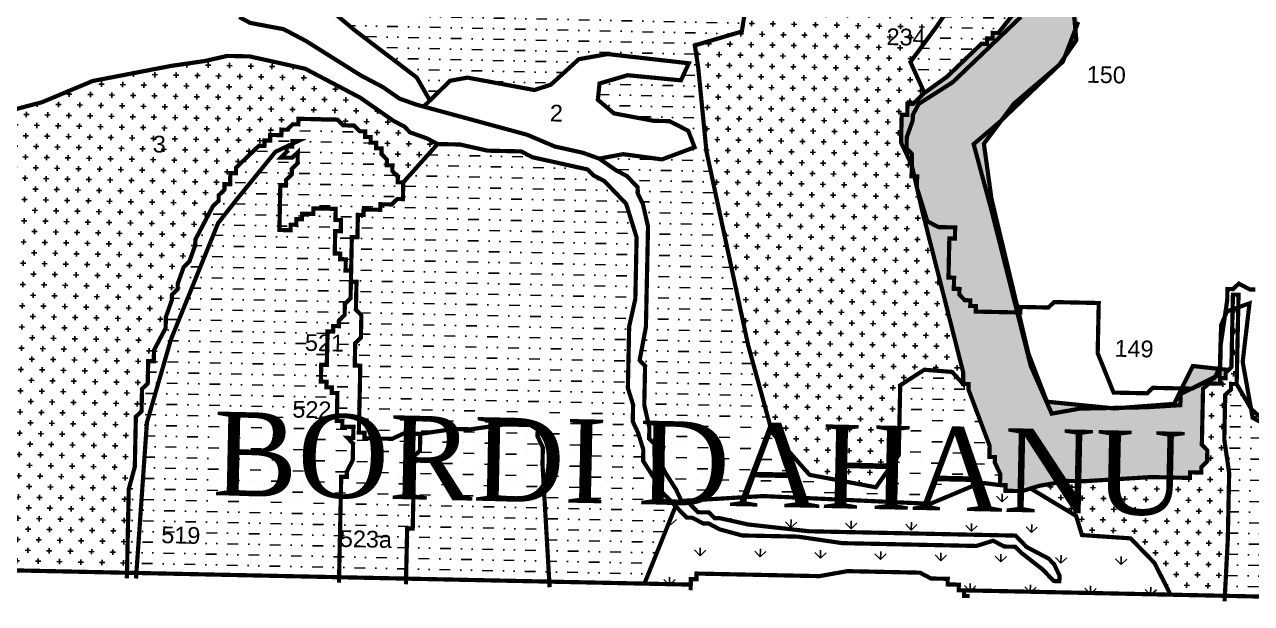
# Model space of a CAD drawing. Header units: metres. Extents: x 262573 to 264787, y 2226900 to 2228055.
# Drawn here: x 263435 to 264304, y 2226902 to 2227312 of the extents above; entities that cross this region are included whole.
import ezdxf

# ---------------------------------------------------------------- set-up
doc = ezdxf.new("R2010")
doc.units = ezdxf.units.M
doc.header["$MEASUREMENT"] = 0
doc.layers.add('200M CRZ LINE', color=7, linetype='Continuous', true_color=0x96003b)
for name, color, linetype in [('CRZ LINE FOR RIVER OR CREEK', 84, 'Continuous'), ('HAZARDS LINE', 1, 'Continuous'), ('HIGH TIDE LINE', 6, 'Continuous'), ('INTERTIDAL ZONE', 5, 'Continuous'), ('LOW TIDE LINE', 5, 'Continuous'), ('MANGROOVES', 112, 'Continuous'), ('MUDFLATS', 40, 'Continuous'), ('SURVEY NO.', 7, 'Continuous'), ('VILLAGE NAME', 3, 'Continuous')]:
    doc.layers.add(name, color=color, linetype=linetype)
doc.styles.add('PDF Arial', font='arial.ttf')
doc.styles.get("Standard").update_dxf_attribs({"font": 'times.ttf'})
pattern_1 = [(358.7957, (245568.003, 2226553.552), (15.22908, 7.2185182), [7.5370005, -7.5370005, 0, -7.5370005, 0, -7.5370005])]
pattern_2 = [(358.7957, (245568.003, 2226553.552), (7.6937444, 7.376927), [3.7685, -11.305501]), (88.7957, (245569.847, 2226551.629), (-7.376927, 7.6937444), [3.7685, -11.305501])]

msp = doc.modelspace()

# ---------------------------------------------------------------- hatches: boundary and pattern name
at = {"layer": 'INTERTIDAL ZONE'}
h = msp.add_hatch(dxfattribs=at)
h.set_pattern_fill('CROSS', color=256, scale=1.186929, angle=-1.2043)
h.set_pattern_definition(pattern_2)
h.paths.add_polyline_path([(264055.91, 2227228.49), (264056.32, 2227248.27), (264060.28, 2227248.18), (264060.45, 2227256.1), (264064.4, 2227256.01), (264072.48, 2227263.76), (264062.5, 2227285.68), (264080.93, 2227310.59), (264098.2, 2227335.9), (264078.68, 2227351.48), (264039.19, 2227380.71), (264006.6, 2227386.07), (263948.37, 2227375.62), (263936.85, 2227364.58), (263947.08, 2227332.46), (263943.04, 2227307.26), (263909.75, 2227297.46), (263912.14, 2227281.84), (263918.01, 2227222.21), (263947.55, 2227084.76), (263964.5, 2227022.91), (263991.01, 2226992.87), (264038.03, 2226984.02), (264054.25, 2227006.87), (264055.29, 2227056.38), (264072.43, 2227067.42), (264092.07, 2227065.83), (264099.8, 2227057.39), (264099.96, 2227065.3), (264070.73, 2227180.69), (264063.49, 2227212.5)])
h = msp.add_hatch(dxfattribs=at)
h.set_pattern_fill('CROSS', color=256, scale=1.186929, angle=-1.2043)
h.set_pattern_definition(pattern_2)
h.paths.add_polyline_path([(263534.94, 2227104.88), (263539.15, 2227116.67), (263539.23, 2227120.62), (263543.27, 2227124.49), (263543.35, 2227128.45), (263547.56, 2227140.23), (263551.59, 2227144.11), (263555.8, 2227155.89), (263555.88, 2227159.85), (263564.13, 2227175.5), (263568.25, 2227183.33), (263572.29, 2227187.21), (263572.37, 2227191.16), (263576.41, 2227195.03), (263576.49, 2227198.99), (263580.45, 2227198.91), (263580.61, 2227206.82), (263584.57, 2227206.74), (263584.65, 2227210.69), (263592.73, 2227218.44), (263596.77, 2227222.31), (263600.8, 2227226.18), (263604.76, 2227226.1), (263604.84, 2227230.06), (263608.8, 2227229.97), (263608.88, 2227233.93), (263616.79, 2227233.76), (263616.87, 2227237.72), (263620.83, 2227237.63), (263624.87, 2227241.51), (263628.82, 2227241.42), (263628.91, 2227245.38), (263656.59, 2227244.8), (263660.47, 2227240.76), (263668.38, 2227240.59), (263672.25, 2227236.55), (263676.2, 2227236.47), (263676.12, 2227232.51), (263680.08, 2227232.43), (263679.99, 2227228.48), (263683.95, 2227228.39), (263683.86, 2227224.44), (263687.82, 2227224.35), (263687.74, 2227220.4), (263691.61, 2227216.36), (263691.53, 2227212.4), (263695.48, 2227212.32), (263695.4, 2227208.36), (263699.27, 2227204.32), (263699.19, 2227200.37), (263703.14, 2227200.29), (263727.46, 2227227.48), (263719.63, 2227231.6), (263707.85, 2227235.81), (263703.97, 2227239.84), (263696.15, 2227243.97), (263672.75, 2227260.29), (263649.27, 2227272.66), (263633.61, 2227280.9), (263594.22, 2227289.64), (263578.4, 2227289.98), (263562.5, 2227286.35), (263538.68, 2227282.9), (263483.06, 2227272.19), (263447.13, 2227257.12), (263419.28, 2227249.79), (263395.3, 2227238.42), (263391.34, 2227238.5), (263375.35, 2227230.92), (263371.32, 2227227.05), (263355.33, 2227219.47), (263351.29, 2227215.6), (263339.34, 2227211.89), (263323.27, 2227200.36), (263315.19, 2227192.61), (263299.04, 2227177.12), (263282.8, 2227157.67), (263270.44, 2227134.19), (263257.99, 2227106.75), (263253.45, 2227079.14), (263243.46, 2226980.41), (263238.27, 2226929.07), (263507.39, 2226923.41), (263508.63, 2226982.75), (263512.92, 2226998.49), (263513.67, 2227034.09), (263517.71, 2227037.96), (263518.04, 2227053.79), (263522.08, 2227057.66), (263522.41, 2227073.48), (263526.37, 2227073.4), (263526.53, 2227081.31), (263534.78, 2227096.97)])
h = msp.add_hatch(dxfattribs=at)
h.set_pattern_fill('CROSS', color=256, scale=1.186929, angle=-1.2043)
h.set_pattern_definition(pattern_2)
h.paths.add_polyline_path([(264288.4, 2226994.06), (264284.94, 2227017.88), (264285.61, 2227049.52), (264289.65, 2227053.4), (264289.73, 2227057.35), (264293.69, 2227057.27), (264295.02, 2227120.56), (264291.06, 2227120.65), (264289.98, 2227069.22), (264285.94, 2227065.35), (264285.86, 2227061.39), (264281.9, 2227061.47), (264281.82, 2227057.52), (264273.91, 2227057.68), (264269.87, 2227053.81), (264269.04, 2227014.25), (264272.91, 2227010.21), (264272.75, 2227002.3), (264268.71, 2226998.43), (264268.62, 2226994.47), (264260.71, 2226994.64), (264260.63, 2226990.68), (264232.94, 2226991.27), (264185.4, 2226988.31), (264173.53, 2226988.56), (264153.67, 2226985.02), (264147.7, 2226983.16), (264179.93, 2226963.76), (264184.07, 2226950.15), (264218.54, 2226947.8), (264235.43, 2226930.43), (264246.85, 2226907.86), (264285.34, 2226907.05), (264287.4, 2226946.59)])
at = {"layer": 'MANGROOVES'}
h = msp.add_hatch(dxfattribs=at)
h.set_pattern_fill('GRASS', color=256, scale=1.186929, angle=-1.2043)
h.set_pattern_definition([(88.7957, (245568.003, 2226553.552), (-20.8651, 21.761195), [5.65275, -36.982963]), (43.7957, (245568.003, 2226553.552), (-20.8651, 21.761195), [5.65275, -24.49525]), (133.7957, (245568.003, 2226553.552), (-21.761195, -20.8651), [5.65275, -24.49525])])
h.paths.add_polyline_path([(264179.93, 2226963.76), (264147.7, 2226983.16), (264141.72, 2226981.31), (264129.86, 2226981.56), (264129.94, 2226985.52), (264125.99, 2226985.6), (264112.23, 2226987.31), (264076.65, 2226972.31), (263958.12, 2226977.8), (263904.01, 2226974.58), (263908.03, 2226970.39), (263911.9, 2226966.35), (263919.81, 2226966.19), (263923.69, 2226962.15), (263927.64, 2226962.07), (263947.33, 2226957.69), (263990.76, 2226952.82), (264137.1, 2226949.75), (264144.85, 2226941.67), (264160.5, 2226933.42), (264164.37, 2226929.39), (264168.16, 2226921.39), (264168.08, 2226917.43), (264164.12, 2226917.52), (264156.38, 2226925.6), (264140.81, 2226937.8), (264136.94, 2226941.84), (264129.03, 2226942), (264121.2, 2226946.12), (264109.25, 2226942.42), (264014.32, 2226944.41), (263982.76, 2226949.03), (263943.21, 2226949.87), (263927.47, 2226954.15), (263919.65, 2226958.28), (263915.69, 2226958.36), (263907.86, 2226962.48), (263903.91, 2226962.56), (263896.16, 2226970.64), (263874.04, 2226915.7), (263906.87, 2226915.01), (263906.95, 2226918.97), (263910.9, 2226918.88), (263910.99, 2226922.84), (263998, 2226921.01), (264017.86, 2226924.55), (264069.28, 2226923.47), (264077.11, 2226919.35), (264088.97, 2226919.1), (264088.89, 2226915.14), (264096.8, 2226914.98), (264096.72, 2226911.02), (264246.85, 2226907.86), (264235.43, 2226930.43), (264218.54, 2226947.8), (264184.07, 2226950.15)])
at = {"layer": 'MUDFLATS'}
h = msp.add_hatch(dxfattribs=at)
h.set_pattern_fill('MUDST', color=256, scale=1.186929, angle=-1.2043)
h.set_pattern_definition(pattern_1)
h.paths.add_polyline_path([(264052.02, 2227984.48), (264052.18, 2227992.39), (264044.52, 2228004.42), (264040.57, 2228004.51), (264036.61, 2228004.59), (264032.66, 2228004.67), (264032.74, 2228008.63), (264028.78, 2228008.71), (264028.87, 2228012.67), (264024.91, 2228012.75), (264024.99, 2228016.71), (264021.04, 2228016.79), (264021.12, 2228020.75), (264017.25, 2228024.79), (264017.33, 2228028.74), (264017.42, 2228032.7), (264017.5, 2228036.65), (264017.58, 2228040.61), (263994.1, 2228052.98), (263990.15, 2228053.06), (263982.24, 2228053.23), (263978.28, 2228053.31), (263974.32, 2228053.39), (263974.24, 2228049.44), (263970.29, 2228049.52), (263970.2, 2228045.56), (263966.25, 2228045.65), (263966.16, 2228041.69), (263962.21, 2228041.77), (263962.13, 2228037.82), (263962.04, 2228033.86), (263958, 2228029.99), (263957.92, 2228026.03), (263957.84, 2228022.08), (263957.76, 2228018.12), (263957.67, 2228014.17), (263957.59, 2228010.21), (263957.51, 2228006.25), (263957.34, 2227998.34), (263961.21, 2227994.3), (263961.13, 2227990.35), (263961.05, 2227986.39), (263960.96, 2227982.44), (263960.88, 2227978.48), (263960.8, 2227974.52), (263960.71, 2227970.57), (263956.76, 2227970.65), (263956.67, 2227966.69), (263956.59, 2227962.74), (263956.51, 2227958.78), (263956.42, 2227954.83), (263952.47, 2227954.91), (263952.39, 2227950.95), (263952.3, 2227947), (263952.22, 2227943.04), (263956.09, 2227939), (263956.01, 2227935.05), (263959.96, 2227934.96), (263967.87, 2227934.8), (263971.91, 2227938.67), (263987.73, 2227938.34), (263987.57, 2227930.43), (263991.52, 2227930.34), (263991.19, 2227914.52), (263987.23, 2227914.6), (263987.15, 2227910.65), (263983.11, 2227906.77), (263982.95, 2227898.86), (263978.91, 2227894.99), (263978.08, 2227855.43), (263974.04, 2227851.56), (263973.54, 2227827.82), (263969.58, 2227827.91), (263969.42, 2227819.99), (263965.38, 2227816.12), (263965.3, 2227812.17), (263957.22, 2227804.42), (263953.1, 2227796.59), (263949.06, 2227792.72), (263944.94, 2227784.89), (263940.98, 2227784.97), (263940.9, 2227781.02), (263936.86, 2227777.14), (263936.78, 2227773.19), (263932.82, 2227773.27), (263932.74, 2227769.32), (263928.7, 2227765.44), (263924.75, 2227765.53), (263924.66, 2227761.57), (263920.62, 2227757.7), (263916.67, 2227757.78), (263916.59, 2227753.83), (263912.63, 2227753.91), (263908.59, 2227750.04), (263904.64, 2227750.12), (263904.55, 2227746.16), (263900.52, 2227742.29), (263896.48, 2227738.42), (263892.52, 2227738.5), (263888.65, 2227742.54), (263880.74, 2227742.71), (263880.82, 2227746.66), (263872.91, 2227746.83), (263872.83, 2227742.87), (263876.7, 2227738.83), (263884.61, 2227738.67), (263884.53, 2227734.88), (263885.02, 2227734.7), (263892.44, 2227734.54), (263892.27, 2227726.63), (263888.32, 2227726.72), (263888.23, 2227722.76), (263884.2, 2227718.89), (263883.78, 2227699.11), (263879.82, 2227699.19), (263879.08, 2227663.59), (263875.12, 2227663.67), (263874.95, 2227655.76), (263870.92, 2227651.89), (263870.75, 2227643.98), (263866.71, 2227640.1), (263866.63, 2227636.15), (263862.42, 2227624.36), (263862.34, 2227620.41), (263858.38, 2227620.49), (263858.05, 2227604.67), (263854.1, 2227604.75), (263853.51, 2227577.06), (263857.39, 2227573.02), (263857.05, 2227557.2), (263861.01, 2227557.11), (263860.93, 2227553.16), (263868.67, 2227545.08), (263872.54, 2227541.04), (263876.41, 2227537), (263880.37, 2227536.92), (263880.29, 2227532.96), (263884.24, 2227532.88), (263888.11, 2227528.84), (263888.03, 2227524.88), (263891.99, 2227524.8), (263891.9, 2227520.84), (263895.86, 2227520.76), (263895.61, 2227508.89), (263899.48, 2227504.85), (263899.31, 2227496.94), (263903.27, 2227496.86), (263903.19, 2227492.9), (263907.14, 2227492.82), (263907.06, 2227488.86), (263910.93, 2227484.82), (263914.8, 2227480.79), (263918.68, 2227476.75), (263926.42, 2227468.67), (263930.29, 2227464.63), (263941.99, 2227456.47), (263941.91, 2227452.51), (263945.86, 2227452.43), (263945.78, 2227448.47), (263949.74, 2227448.39), (263953.52, 2227440.4), (263957.48, 2227440.31), (263957.4, 2227436.36), (263961.35, 2227436.27), (263961.27, 2227432.32), (263965.22, 2227432.23), (263969.1, 2227428.2), (263976.92, 2227424.07), (263976.84, 2227420.12), (263996.62, 2227419.7), (264000.65, 2227423.57), (264004.61, 2227423.49), (264008.65, 2227427.36), (264012.69, 2227431.24), (264012.77, 2227435.19), (264016.73, 2227435.11), (264017.22, 2227458.84), (264021.18, 2227458.76), (264021.26, 2227462.72), (264025.22, 2227462.63), (264025.3, 2227466.59), (264045.08, 2227466.17), (264044.99, 2227462.22), (264048.95, 2227462.14), (264052.82, 2227458.1), (264056.78, 2227458.01), (264056.69, 2227454.06), (264060.65, 2227453.97), (264060.57, 2227450.02), (264064.44, 2227445.98), (264064.35, 2227442.02), (264068.31, 2227441.94), (264068.14, 2227434.03), (264072.02, 2227429.99), (264071.93, 2227426.03), (264075.89, 2227425.95), (264075.72, 2227418.04), (264079.68, 2227417.96), (264083.55, 2227413.92), (264087.42, 2227409.88), (264091.38, 2227409.79), (264091.29, 2227405.84), (264095.25, 2227405.76), (264095.08, 2227397.84), (264099.04, 2227397.76), (264098.7, 2227381.94), (264102.66, 2227381.85), (264102.49, 2227373.94), (264106.45, 2227373.86), (264106.37, 2227369.9), (264110.24, 2227365.86), (264114.19, 2227365.78), (264114.11, 2227361.82), (264125.98, 2227361.58), (264129.85, 2227357.54), (264149.62, 2227357.12), (264149.54, 2227353.16), (264161.41, 2227352.92), (264165.28, 2227348.88), (264169.15, 2227344.84), (264165.2, 2227344.92), (264161.16, 2227341.05), (264153.25, 2227341.21), (264153.16, 2227337.26), (264149.21, 2227337.34), (264145.17, 2227333.47), (264137.01, 2227321.77), (264124.81, 2227306.19), (264120.86, 2227306.28), (264120.77, 2227302.32), (264116.82, 2227302.4), (264116.73, 2227298.45), (264112.78, 2227298.53), (264088.55, 2227275.29), (264072.48, 2227263.76), (264064.4, 2227256.01), (264060.45, 2227256.1), (264060.28, 2227248.18), (264056.32, 2227248.27), (264055.91, 2227228.49), (264063.49, 2227212.5), (264070.73, 2227180.69), (264099.96, 2227065.3), (264099.8, 2227057.39), (264103.75, 2227057.3), (264103.67, 2227053.35), (264118.66, 2227013.46), (264118.49, 2227005.55), (264122.45, 2227005.46), (264122.36, 2227001.51), (264126.15, 2226993.51), (264125.99, 2226985.6), (264129.94, 2226985.52), (264129.86, 2226981.56), (264141.72, 2226981.31), (264153.67, 2226985.02), (264173.53, 2226988.56), (264185.4, 2226988.31), (264232.94, 2226991.27), (264260.63, 2226990.68), (264260.71, 2226994.64), (264268.62, 2226994.47), (264268.71, 2226998.43), (264272.75, 2227002.3), (264272.91, 2227010.21), (264269.04, 2227014.25), (264269.87, 2227053.81), (264273.91, 2227057.68), (264281.82, 2227057.52), (264281.9, 2227061.47), (264285.86, 2227061.39), (264285.94, 2227065.35), (264287.96, 2227067.28), (264262.63, 2227070.06), (264249.35, 2227043.19), (264206.98, 2227039.95), (264159.28, 2227044.74), (264146.23, 2227078.69), (264119.97, 2227188.71), (264114.6, 2227227.66), (264135.83, 2227256.08), (264170.52, 2227285.78), (264181.43, 2227314.07), (264175.86, 2227359.9), (264121.6, 2227445.58), (264096.92, 2227485.85), (264070.68, 2227497.4), (264019.77, 2227496.41), (263983.34, 2227481.37), (263935.48, 2227527.74), (263911.28, 2227570.86), (263902.77, 2227590.97), (263909.87, 2227618.31), (263922.88, 2227663.22), (263935.38, 2227701.79), (263942.91, 2227716.41), (263965.69, 2227736.55), (263979.63, 2227751.82), (263993.57, 2227767.08), (264016.42, 2227807.15), (264024.67, 2227839.62), (264022.91, 2227870.59), (264040.41, 2227852.35), (264080.15, 2227828.49), (264113.11, 2227826.08), (264117.91, 2227807.64), (264123.56, 2227765.94), (264142.01, 2227727.41), (264165.86, 2227716.94), (264182.99, 2227710.98), (264201.86, 2227708.87), (264213.88, 2227675.62), (264251.68, 2227641.49), (264296.1, 2227624.66), (264313.66, 2227625.66), (264320.42, 2227620.02), (264343.06, 2227584.49), (264359.18, 2227566.28), (264380.58, 2227569.96), (264418.04, 2227552.67), (264483.75, 2227531.67), (264512.92, 2227528.99), (264572, 2227541.84), (264617.41, 2227559.1), (264642.26, 2227579.54), (264664.65, 2227597.97), (264677.88, 2227605.6), (264706.89, 2227611.18), (264732.47, 2227617.51), (264745.19, 2227641.42), (264741.24, 2227641.51), (264737.2, 2227637.63), (264733.25, 2227637.72), (264729.29, 2227637.8), (264725.25, 2227633.93), (264721.3, 2227634.01), (264717.34, 2227634.09), (264709.43, 2227634.26), (264705.48, 2227634.34), (264701.52, 2227634.43), (264697.57, 2227634.51), (264685.7, 2227634.76), (264681.74, 2227634.84), (264677.79, 2227634.92), (264673.83, 2227635.01), (264658.1, 2227639.3), (264654.14, 2227639.38), (264653.56, 2227611.69), (264649.35, 2227599.9), (264625.21, 2227580.62), (264589.36, 2227569.5), (264549.72, 2227566.38), (264537.77, 2227562.67), (264525.83, 2227558.97), (264498.22, 2227563.5), (264454.88, 2227572.33), (264419.62, 2227588.9), (264392.1, 2227597.4), (264372.4, 2227601.77), (264364.66, 2227609.85), (264361.04, 2227625.75), (264353.71, 2227653.61), (264342.09, 2227665.73), (264330.47, 2227677.84), (264322.56, 2227678.01), (264310.62, 2227674.3), (264294.79, 2227674.64), (264255.82, 2227703.16), (264244.46, 2227727.14), (264244.71, 2227739.01), (264248.99, 2227754.75), (264201.53, 2227755.75), (264181.84, 2227760.12), (264174.26, 2227776.11), (264147.49, 2227820.21), (264139.49, 2227816.42), (264135.71, 2227824.41), (264132, 2227836.36), (264128.29, 2227848.32), (264124.59, 2227860.27), (264108.93, 2227868.51), (264097.23, 2227876.67), (264081.5, 2227880.96), (264077.71, 2227888.96), (264073.92, 2227896.95), (264070.13, 2227904.95), (264066.26, 2227908.98), (264054.47, 2227913.19), (264046.65, 2227917.31), (264042.94, 2227929.26), (264047.15, 2227941.05)])
h = msp.add_hatch(dxfattribs=at)
h.set_pattern_fill('MUDST', color=256, scale=1.186929, angle=-1.2043)
h.set_pattern_definition(pattern_1)
h.paths.add_polyline_path([(264006.6, 2227386.07), (264039.19, 2227380.71), (264078.68, 2227351.48), (264098.2, 2227335.9), (264080.93, 2227310.59), (264062.5, 2227285.68), (264072.48, 2227263.76), (264088.55, 2227275.29), (264112.78, 2227298.53), (264116.73, 2227298.45), (264116.82, 2227302.4), (264120.77, 2227302.32), (264120.86, 2227306.28), (264124.81, 2227306.19), (264137.01, 2227321.77), (264145.17, 2227333.47), (264149.21, 2227337.34), (264153.16, 2227337.26), (264153.25, 2227341.21), (264161.16, 2227341.05), (264165.2, 2227344.92), (264169.15, 2227344.84), (264165.28, 2227348.88), (264161.41, 2227352.92), (264149.54, 2227353.16), (264149.62, 2227357.12), (264129.85, 2227357.54), (264125.98, 2227361.58), (264114.11, 2227361.82), (264114.19, 2227365.78), (264110.24, 2227365.86), (264106.37, 2227369.9), (264106.45, 2227373.86), (264102.49, 2227373.94), (264102.66, 2227381.85), (264098.7, 2227381.94), (264099.04, 2227397.76), (264095.08, 2227397.84), (264095.25, 2227405.76), (264091.29, 2227405.84), (264091.38, 2227409.79), (264087.42, 2227409.88), (264083.55, 2227413.92), (264079.68, 2227417.96), (264075.72, 2227418.04), (264075.89, 2227425.95), (264071.93, 2227426.03), (264072.02, 2227429.99), (264068.14, 2227434.03), (264068.31, 2227441.94), (264064.35, 2227442.02), (264064.44, 2227445.98), (264060.57, 2227450.02), (264060.65, 2227453.97), (264056.69, 2227454.06), (264056.78, 2227458.01), (264052.82, 2227458.1), (264048.95, 2227462.14), (264044.99, 2227462.22), (264045.08, 2227466.17), (264025.3, 2227466.59), (264025.22, 2227462.63), (264021.26, 2227462.72), (264021.18, 2227458.76), (264017.22, 2227458.84), (264016.73, 2227435.11), (264012.77, 2227435.19), (264012.69, 2227431.24), (264008.65, 2227427.36), (264004.61, 2227423.49), (264000.65, 2227423.57), (263996.62, 2227419.7), (263976.84, 2227420.12), (263976.92, 2227424.07), (263969.1, 2227428.2), (263965.22, 2227432.23), (263961.27, 2227432.32), (263961.35, 2227436.27), (263957.4, 2227436.36), (263957.48, 2227440.31), (263953.52, 2227440.4), (263949.74, 2227448.39), (263945.78, 2227448.47), (263945.86, 2227452.43), (263941.91, 2227452.51), (263941.99, 2227456.47), (263930.29, 2227464.63), (263926.42, 2227468.67), (263918.68, 2227476.75), (263914.8, 2227480.79), (263910.93, 2227484.82), (263907.06, 2227488.86), (263907.14, 2227492.82), (263903.19, 2227492.9), (263903.27, 2227496.86), (263899.31, 2227496.94), (263899.48, 2227504.85), (263895.61, 2227508.89), (263895.86, 2227520.76), (263891.9, 2227520.84), (263891.99, 2227524.8), (263888.03, 2227524.88), (263888.11, 2227528.84), (263884.24, 2227532.88), (263880.29, 2227532.96), (263880.37, 2227536.92), (263876.41, 2227537), (263872.54, 2227541.04), (263868.67, 2227545.08), (263867.56, 2227546.24), (263863.65, 2227539.79), (263875.65, 2227526.78), (263882.02, 2227503.09), (263862.59, 2227444.29), (263816.49, 2227415.57), (263751.14, 2227412.99), (263713.02, 2227406.4), (263692.98, 2227387.2), (263662.34, 2227378.03), (263643.59, 2227373.52), (263611.24, 2227377.79), (263623.89, 2227345.84), (263668.63, 2227308.25), (263712.66, 2227274.71), (263722.03, 2227258.38), (263736.35, 2227272.35), (263748.62, 2227274.59), (263796.06, 2227265.77), (263807.73, 2227269.59), (263827.54, 2227287.65), (263847.99, 2227291.29), (263905.5, 2227284.76), (263899.92, 2227272.66), (263862.08, 2227276.28), (263842.22, 2227270.43), (263841.04, 2227258.87), (263852.43, 2227249.24), (263880.52, 2227243.95), (263891.79, 2227243.71), (263905.12, 2227236.86), (263909.58, 2227225.18), (263886.52, 2227216.58), (263859.03, 2227220.29), (263841.99, 2227217.15), (263853.69, 2227208.99), (263861.52, 2227204.87), (263865.39, 2227200.83), (263869.26, 2227196.79), (263869.18, 2227192.84), (263872.97, 2227184.84), (263876.59, 2227168.94), (263875.09, 2227097.73), (263870.64, 2227074.08), (263874.51, 2227070.04), (263873.93, 2227042.35), (263877.55, 2227026.44), (263877.39, 2227018.53), (263881.26, 2227014.49), (263881.09, 2227006.58), (263884.96, 2227002.54), (263888.75, 2226994.54), (263896.41, 2226982.51), (263900.2, 2226974.52), (263902.18, 2226974.47), (263958.12, 2226977.8), (264076.65, 2226972.31), (264112.23, 2226987.31), (264125.99, 2226985.6), (264126.15, 2226993.51), (264122.36, 2227001.51), (264122.45, 2227005.46), (264118.49, 2227005.55), (264118.66, 2227013.46), (264103.67, 2227053.35), (264103.75, 2227057.3), (264099.8, 2227057.39), (264092.07, 2227065.83), (264072.43, 2227067.42), (264055.29, 2227056.38), (264054.25, 2227006.87), (264038.03, 2226984.02), (263991.01, 2226992.87), (263964.5, 2227022.91), (263947.55, 2227084.76), (263918.01, 2227222.21), (263912.14, 2227281.84), (263909.75, 2227297.46), (263943.04, 2227307.26), (263947.08, 2227332.46), (263936.85, 2227364.58), (263948.37, 2227375.62)])
h = msp.add_hatch(dxfattribs=at)
h.set_pattern_fill('MUDST', color=256, scale=1.186929, angle=-1.2043)
h.set_pattern_definition(pattern_1)
h.paths.add_polyline_path([(263673.46, 2227105.93), (263669.59, 2227109.97), (263670, 2227129.74), (263666.05, 2227129.83), (263666.71, 2227161.48), (263670.67, 2227161.39), (263671, 2227177.22), (263674.96, 2227177.13), (263675.04, 2227181.09), (263686.91, 2227180.84), (263686.99, 2227184.79), (263694.9, 2227184.63), (263698.94, 2227188.5), (263702.89, 2227188.42), (263703.14, 2227200.29), (263699.19, 2227200.37), (263699.27, 2227204.32), (263695.4, 2227208.36), (263695.48, 2227212.32), (263691.53, 2227212.4), (263691.61, 2227216.36), (263687.74, 2227220.4), (263687.82, 2227224.35), (263683.86, 2227224.44), (263683.95, 2227228.39), (263679.99, 2227228.48), (263680.08, 2227232.43), (263676.12, 2227232.51), (263676.2, 2227236.47), (263672.25, 2227236.55), (263668.38, 2227240.59), (263660.47, 2227240.76), (263656.59, 2227244.8), (263628.91, 2227245.38), (263628.82, 2227241.42), (263624.87, 2227241.51), (263620.83, 2227237.63), (263616.87, 2227237.72), (263616.79, 2227233.76), (263608.88, 2227233.93), (263608.8, 2227229.97), (263604.84, 2227230.06), (263604.76, 2227226.1), (263600.8, 2227226.18), (263596.77, 2227222.31), (263592.73, 2227218.44), (263584.65, 2227210.69), (263584.57, 2227206.74), (263580.61, 2227206.82), (263580.45, 2227198.91), (263576.49, 2227198.99), (263576.41, 2227195.03), (263572.37, 2227191.16), (263572.29, 2227187.21), (263568.25, 2227183.33), (263564.13, 2227175.5), (263555.88, 2227159.85), (263555.8, 2227155.89), (263551.59, 2227144.11), (263547.56, 2227140.23), (263543.35, 2227128.45), (263543.27, 2227124.49), (263539.23, 2227120.62), (263539.15, 2227116.67), (263534.94, 2227104.88), (263534.78, 2227096.97), (263526.53, 2227081.31), (263526.37, 2227073.4), (263522.41, 2227073.48), (263522.08, 2227057.66), (263518.04, 2227053.79), (263517.71, 2227037.96), (263513.67, 2227034.09), (263512.92, 2226998.49), (263508.63, 2226982.75), (263507.39, 2226923.41), (263806.63, 2226917.12), (263801.82, 2227000.33), (263802.07, 2227012.2), (263798.28, 2227020.19), (263798.45, 2227028.1), (263774.72, 2227028.6), (263750.9, 2227025.15), (263739.04, 2227025.4), (263715.22, 2227021.94), (263703.36, 2227022.19), (263695.36, 2227018.4), (263675.59, 2227018.81), (263675.67, 2227022.77), (263671.71, 2227022.85), (263672.71, 2227070.32), (263668.76, 2227070.41), (263669.09, 2227086.23), (263673.13, 2227090.1)])
h = msp.add_hatch(dxfattribs=at)
h.set_pattern_fill('MUDST', color=256, scale=1.186929, angle=-1.2043)
h.set_pattern_definition(pattern_1)
h.paths.add_polyline_path([(263867.6, 2227117.68), (263868.51, 2227161.19), (263864.81, 2227173.14), (263861.1, 2227185.09), (263853.36, 2227193.17), (263845.61, 2227201.25), (263837.79, 2227205.37), (263833.92, 2227209.41), (263794.53, 2227218.15), (263786.7, 2227222.27), (263762.97, 2227222.77), (263743.28, 2227227.15), (263727.46, 2227227.48), (263703.14, 2227200.29), (263702.89, 2227188.42), (263698.94, 2227188.5), (263694.9, 2227184.63), (263686.99, 2227184.79), (263686.91, 2227180.84), (263675.04, 2227181.09), (263674.96, 2227177.13), (263671, 2227177.22), (263670.67, 2227161.39), (263666.71, 2227161.48), (263666.05, 2227129.83), (263670, 2227129.74), (263669.59, 2227109.97), (263673.46, 2227105.93), (263673.13, 2227090.1), (263669.09, 2227086.23), (263668.76, 2227070.41), (263672.71, 2227070.32), (263671.71, 2227022.85), (263675.67, 2227022.77), (263675.59, 2227018.81), (263695.36, 2227018.4), (263703.36, 2227022.19), (263715.22, 2227021.94), (263739.04, 2227025.4), (263750.9, 2227025.15), (263774.72, 2227028.6), (263798.45, 2227028.1), (263798.28, 2227020.19), (263802.07, 2227012.2), (263801.82, 2227000.33), (263806.63, 2226917.12), (263874.04, 2226915.7), (263896.16, 2226970.64), (263884.55, 2226982.76), (263880.76, 2226990.75), (263873.1, 2227002.79), (263873.26, 2227010.7), (263869.56, 2227022.65), (263865.77, 2227030.65), (263866.02, 2227042.51), (263862.31, 2227054.46), (263863.23, 2227097.98)])
h = msp.add_hatch(dxfattribs=at)
h.set_pattern_fill('MUDST', color=256, scale=1.186929, angle=-1.2043)
h.set_pattern_definition(pattern_1)
h.paths.add_polyline_path([(264338.15, 2226991.85), (264332.71, 2227014.32), (264304.03, 2227039.46), (264293.69, 2227057.27), (264289.73, 2227057.35), (264289.65, 2227053.4), (264285.61, 2227049.52), (264284.94, 2227017.88), (264288.4, 2226994.06), (264287.4, 2226946.59), (264285.34, 2226907.05), (264335.2, 2226906.01), (264333.85, 2226935.57)])

# ---------------------------------------------------------------- linework, layer by layer
at = {"layer": '200M CRZ LINE', "lineweight": 35, "const_width": 2.97}
msp.add_lwpolyline([(263715.22, 2227021.94), (263714.97, 2227010.07), (263710.93, 2227006.2), (263709.85, 2226954.77), (263705.9, 2226954.85), (263705.06, 2226915.3)], dxfattribs=at)
at = {"layer": 'CRZ LINE FOR RIVER OR CREEK', "ltscale": 0.01, "const_width": 2.97}
msp.add_lwpolyline([(264176.89, 2227336.76), (264180.1, 2227301.07), (264167.86, 2227283.52), (264125.46, 2227242.86), (264107.33, 2227227.41), (264120.17, 2227179.65), (264147.82, 2227069.98), (264162.66, 2227036.28), (264182.52, 2227039.82), (264230.03, 2227040.8), (264253.8, 2227042.28), (264253.97, 2227050.19), (264281.65, 2227063.95), (264282.69, 2227099.06), (264286.86, 2227108.86), (264302.8, 2227114.46), (264297.97, 2227073.01), (264305.05, 2227033.28), (264320.71, 2227025.04)], dxfattribs=at)
at = {"layer": 'HAZARDS LINE', "lineweight": 18, "const_width": 2.97}
for points in [[(264306.97, 2227124.27), (264303.01, 2227124.35), (264295.18, 2227128.48), (264291.15, 2227124.6), (264287.19, 2227124.69), (264287.02, 2227116.77), (264282.4, 2227085.21), (264282.07, 2227069.39), (264277.95, 2227061.56), (264269.96, 2227057.77), (264261.96, 2227053.98), (264234.27, 2227054.56), (264230.24, 2227050.69), (264206.5, 2227051.19), (264195.22, 2227079.13), (264195.97, 2227114.73), (264164.33, 2227115.4), (264160.29, 2227111.52), (264140.51, 2227111.94), (264140.43, 2227107.98), (264108.79, 2227108.65), (264108.87, 2227112.6), (264104.92, 2227112.69), (264105, 2227116.64), (264101.04, 2227116.73), (264097.17, 2227120.76), (264097.25, 2227124.72), (264093.3, 2227124.8), (264093.47, 2227132.72), (264089.51, 2227132.8), (264090.09, 2227160.49), (264094.05, 2227160.41), (264094.21, 2227168.32), (264082.35, 2227168.57), (264074.52, 2227172.69), (264067.11, 2227196.59), (264067.28, 2227204.5), (264063.32, 2227204.59), (264063.65, 2227220.41), (264059.78, 2227224.45), (264059.95, 2227232.36), (264064.15, 2227244.15), (264064.23, 2227248.1), (264068.36, 2227255.93), (264092.42, 2227271.25), (264104.54, 2227282.87), (264124.73, 2227302.24), (264140.88, 2227317.73)], [(263513.77, 2226919.32), (263521.5, 2227029.97), (263538.56, 2227088.97), (263571.95, 2227171.38), (263584.15, 2227186.96), (263612.59, 2227221.98), (263620.58, 2227225.77), (263624.54, 2227225.68), (263624.62, 2227229.64), (263628.57, 2227229.56), (263620.58, 2227225.77), (263620.5, 2227221.81), (263616.46, 2227217.94), (263624.37, 2227217.77), (263628.41, 2227221.64), (263628.24, 2227213.73), (263624.2, 2227209.86), (263624.12, 2227205.9), (263620.08, 2227202.03), (263620, 2227198.08), (263616.04, 2227198.16), (263615.38, 2227166.51), (263623.29, 2227166.35), (263623.37, 2227170.3), (263627.33, 2227170.22), (263627.41, 2227174.17), (263631.37, 2227174.09), (263631.45, 2227178.05), (263639.36, 2227177.88), (263639.44, 2227181.84), (263655.26, 2227181.5), (263655.1, 2227173.59), (263659.05, 2227173.51), (263658.89, 2227165.6), (263654.93, 2227165.68), (263654.6, 2227149.86), (263658.55, 2227149.77), (263658.47, 2227145.82), (263662.43, 2227145.73), (263662.26, 2227137.82), (263666.21, 2227137.74), (263665.8, 2227117.96), (263661.76, 2227114.09), (263661.59, 2227106.18), (263657.56, 2227102.3), (263657.47, 2227098.35), (263653.52, 2227098.43), (263653.43, 2227094.47), (263649.48, 2227094.56), (263648.98, 2227070.82), (263645.02, 2227070.91), (263644.77, 2227059.04), (263648.73, 2227058.95), (263648.65, 2227055), (263652.6, 2227054.92), (263652.52, 2227050.96), (263656.47, 2227050.88), (263656.06, 2227031.1), (263660.01, 2227031.01), (263659.93, 2227027.06), (263667.84, 2227026.89), (263667.67, 2227018.98), (263663.72, 2227019.06), (263667.59, 2227015.02), (263667.34, 2227003.16), (263663.22, 2226995.33), (263663.14, 2226991.37), (263659.18, 2226991.46), (263657.6, 2226916.29)]]:
    msp.add_lwpolyline(points, dxfattribs=at)
at = {"layer": 'HIGH TIDE LINE', "lineweight": 35, "const_width": 2.97}
for points in [[(264137.01, 2227321.77), (264124.81, 2227306.19), (264120.86, 2227306.28), (264120.77, 2227302.32), (264116.82, 2227302.4), (264116.73, 2227298.45), (264112.78, 2227298.53), (264088.55, 2227275.29), (264072.48, 2227263.76), (264064.4, 2227256.01), (264060.45, 2227256.1), (264060.28, 2227248.18), (264056.32, 2227248.27), (264055.91, 2227228.49), (264063.49, 2227212.5), (264070.73, 2227180.69), (264099.96, 2227065.3), (264099.8, 2227057.39), (264103.75, 2227057.3), (264103.67, 2227053.35), (264118.66, 2227013.46), (264118.49, 2227005.55), (264122.45, 2227005.46), (264122.36, 2227001.51), (264126.15, 2226993.51), (264125.99, 2226985.6), (264129.94, 2226985.52), (264129.86, 2226981.56), (264141.72, 2226981.31), (264153.67, 2226985.02), (264173.53, 2226988.56), (264185.4, 2226988.31), (264232.94, 2226991.27), (264260.63, 2226990.68), (264260.71, 2226994.64), (264268.62, 2226994.47), (264268.71, 2226998.43), (264272.75, 2227002.3), (264272.91, 2227010.21), (264269.04, 2227014.25), (264269.87, 2227053.81), (264273.91, 2227057.68), (264281.82, 2227057.52), (264281.9, 2227061.47), (264285.86, 2227061.39), (264285.94, 2227065.35), (264289.98, 2227069.22), (264291.06, 2227120.65), (264295.02, 2227120.56), (264293.69, 2227057.27), (264289.73, 2227057.35), (264289.65, 2227053.4), (264285.61, 2227049.52), (264284.94, 2227017.88), (264288.4, 2226994.06), (264287.4, 2226946.59), (264285.13, 2226903.1)], [(263806.86, 2226913.16), (263801.82, 2227000.33), (263802.07, 2227012.2), (263798.28, 2227020.19), (263798.45, 2227028.1), (263774.72, 2227028.6), (263750.9, 2227025.15), (263739.04, 2227025.4), (263715.22, 2227021.94), (263703.36, 2227022.19), (263695.36, 2227018.4), (263675.59, 2227018.81), (263675.67, 2227022.77), (263671.71, 2227022.85), (263672.71, 2227070.32), (263668.76, 2227070.41), (263669.09, 2227086.23), (263673.13, 2227090.1), (263673.46, 2227105.93), (263669.59, 2227109.97), (263670, 2227129.74), (263666.05, 2227129.83), (263666.71, 2227161.48), (263670.67, 2227161.39), (263671, 2227177.22), (263674.96, 2227177.13), (263675.04, 2227181.09), (263686.91, 2227180.84), (263686.99, 2227184.79), (263694.9, 2227184.63), (263698.94, 2227188.5), (263702.89, 2227188.42), (263703.14, 2227200.29), (263699.19, 2227200.37), (263699.27, 2227204.32), (263695.4, 2227208.36), (263695.48, 2227212.32), (263691.53, 2227212.4), (263691.61, 2227216.36), (263687.74, 2227220.4), (263687.82, 2227224.35), (263683.86, 2227224.44), (263683.95, 2227228.39), (263679.99, 2227228.48), (263680.08, 2227232.43), (263676.12, 2227232.51), (263676.2, 2227236.47), (263672.25, 2227236.55), (263668.38, 2227240.59), (263660.47, 2227240.76), (263656.59, 2227244.8), (263628.91, 2227245.38), (263628.82, 2227241.42), (263624.87, 2227241.51), (263620.83, 2227237.63), (263616.87, 2227237.72), (263616.79, 2227233.76), (263608.88, 2227233.93), (263608.8, 2227229.97), (263604.84, 2227230.06), (263604.76, 2227226.1), (263600.8, 2227226.18), (263596.77, 2227222.31), (263592.73, 2227218.44), (263584.65, 2227210.69), (263584.57, 2227206.74), (263580.61, 2227206.82), (263580.45, 2227198.91), (263576.49, 2227198.99), (263576.41, 2227195.03), (263572.37, 2227191.16), (263572.29, 2227187.21), (263568.25, 2227183.33), (263564.13, 2227175.5), (263555.88, 2227159.85), (263555.8, 2227155.89), (263551.59, 2227144.11), (263547.56, 2227140.23), (263543.35, 2227128.45), (263543.27, 2227124.49), (263539.23, 2227120.62), (263539.15, 2227116.67), (263534.94, 2227104.88), (263534.78, 2227096.97), (263526.53, 2227081.31), (263526.37, 2227073.4), (263522.41, 2227073.48), (263522.08, 2227057.66), (263518.04, 2227053.79), (263517.71, 2227037.96), (263513.67, 2227034.09), (263512.92, 2226998.49), (263508.63, 2226982.75), (263507.3, 2226919.45)], [(264104.55, 2226906.9), (264100.59, 2226906.98), (264100.67, 2226910.94), (264096.72, 2226911.02), (264096.8, 2226914.98), (264088.89, 2226915.14), (264088.97, 2226919.1), (264077.11, 2226919.35), (264069.28, 2226923.47), (264017.86, 2226924.55), (263998, 2226921.01), (263910.99, 2226922.84), (263910.9, 2226918.88), (263906.95, 2226918.97), (263906.78, 2226911.05)]]:
    msp.add_lwpolyline(points, dxfattribs=at)
at = {"layer": 'INTERTIDAL ZONE', "const_width": 2.97}
for points in [[(263947.08, 2227332.46), (263943.04, 2227307.26), (263909.75, 2227297.46), (263912.14, 2227281.84), (263918.01, 2227222.21), (263947.55, 2227084.76), (263964.5, 2227022.91), (263991.01, 2226992.87), (264038.03, 2226984.02), (264054.25, 2227006.87), (264055.29, 2227056.38), (264072.43, 2227067.42), (264092.07, 2227065.83), (264099.8, 2227057.39), (264099.96, 2227065.3), (264070.73, 2227180.69), (264063.49, 2227212.5), (264055.91, 2227228.49), (264056.32, 2227248.27), (264060.28, 2227248.18), (264060.45, 2227256.1), (264064.4, 2227256.01), (264072.48, 2227263.76), (264062.5, 2227285.68), (264080.93, 2227310.59), (264098.2, 2227335.9)], [(263238.27, 2226929.07), (263507.39, 2226923.41), (263508.63, 2226982.75), (263512.92, 2226998.49), (263513.67, 2227034.09), (263517.71, 2227037.96), (263518.04, 2227053.79), (263522.08, 2227057.66), (263522.41, 2227073.48), (263526.37, 2227073.4), (263526.53, 2227081.31), (263534.78, 2227096.97), (263534.94, 2227104.88), (263539.15, 2227116.67), (263539.23, 2227120.62), (263543.27, 2227124.49), (263543.35, 2227128.45), (263547.56, 2227140.23), (263551.59, 2227144.11), (263555.8, 2227155.89), (263555.88, 2227159.85), (263564.13, 2227175.5), (263568.25, 2227183.33), (263572.29, 2227187.21), (263572.37, 2227191.16), (263576.41, 2227195.03), (263576.49, 2227198.99), (263580.45, 2227198.91), (263580.61, 2227206.82), (263584.57, 2227206.74), (263584.65, 2227210.69), (263592.73, 2227218.44), (263596.77, 2227222.31), (263600.8, 2227226.18), (263604.76, 2227226.1), (263604.84, 2227230.06), (263608.8, 2227229.97), (263608.88, 2227233.93), (263616.79, 2227233.76), (263616.87, 2227237.72), (263620.83, 2227237.63), (263624.87, 2227241.51), (263628.82, 2227241.42), (263628.91, 2227245.38), (263656.59, 2227244.8), (263660.47, 2227240.76), (263668.38, 2227240.59), (263672.25, 2227236.55), (263676.2, 2227236.47), (263676.12, 2227232.51), (263680.08, 2227232.43), (263679.99, 2227228.48), (263683.95, 2227228.39), (263683.86, 2227224.44), (263687.82, 2227224.35), (263687.74, 2227220.4), (263691.61, 2227216.36), (263691.53, 2227212.4), (263695.48, 2227212.32), (263695.4, 2227208.36), (263699.27, 2227204.32), (263699.19, 2227200.37), (263703.14, 2227200.29), (263727.46, 2227227.48), (263719.63, 2227231.6), (263707.85, 2227235.81), (263703.97, 2227239.84), (263696.15, 2227243.97), (263672.75, 2227260.29), (263649.27, 2227272.66), (263633.61, 2227280.9), (263594.22, 2227289.64), (263578.4, 2227289.98), (263562.5, 2227286.35), (263538.68, 2227282.9), (263483.06, 2227272.19), (263447.13, 2227257.12), (263419.28, 2227249.79)]]:
    msp.add_lwpolyline(points, dxfattribs=at)
msp.add_lwpolyline([(264288.4, 2226994.06), (264284.94, 2227017.88), (264285.61, 2227049.52), (264289.65, 2227053.4), (264289.73, 2227057.35), (264293.69, 2227057.27), (264295.02, 2227120.56), (264291.06, 2227120.65), (264289.98, 2227069.22), (264285.94, 2227065.35), (264285.86, 2227061.39), (264281.9, 2227061.47), (264281.82, 2227057.52), (264273.91, 2227057.68), (264269.87, 2227053.81), (264269.04, 2227014.25), (264272.91, 2227010.21), (264272.75, 2227002.3), (264268.71, 2226998.43), (264268.62, 2226994.47), (264260.71, 2226994.64), (264260.63, 2226990.68), (264232.94, 2226991.27), (264185.4, 2226988.31), (264173.53, 2226988.56), (264153.67, 2226985.02), (264147.7, 2226983.16), (264179.93, 2226963.76), (264184.07, 2226950.15), (264218.54, 2226947.8), (264235.43, 2226930.43), (264246.85, 2226907.86), (264285.34, 2226907.05), (264287.4, 2226946.59)], close=True, dxfattribs=at)
at = {"layer": 'LOW TIDE LINE', "lineweight": 18, "const_width": 2.97}
msp.add_lwpolyline([(263419.28, 2227249.79), (263447.13, 2227257.12), (263483.06, 2227272.19), (263538.68, 2227282.9), (263562.5, 2227286.35), (263578.4, 2227289.98), (263594.22, 2227289.64), (263633.61, 2227280.9), (263649.27, 2227272.66), (263672.75, 2227260.29), (263696.15, 2227243.97), (263703.97, 2227239.84), (263707.85, 2227235.81), (263719.63, 2227231.6), (263727.46, 2227227.48), (263743.28, 2227227.15), (263762.97, 2227222.77), (263786.7, 2227222.27), (263794.53, 2227218.15), (263833.92, 2227209.41), (263837.79, 2227205.37), (263845.61, 2227201.25), (263853.36, 2227193.17), (263861.1, 2227185.09), (263864.81, 2227173.14), (263868.51, 2227161.19), (263867.6, 2227117.68), (263863.23, 2227097.98), (263862.31, 2227054.46), (263866.02, 2227042.51), (263865.77, 2227030.65), (263869.56, 2227022.65), (263873.26, 2227010.7), (263873.1, 2227002.79), (263880.76, 2226990.75), (263884.55, 2226982.76), (263896.16, 2226970.64), (263903.91, 2226962.56), (263907.86, 2226962.48), (263915.69, 2226958.36), (263919.65, 2226958.28), (263927.47, 2226954.15), (263943.21, 2226949.87), (263982.76, 2226949.03), (264014.32, 2226944.41), (264109.25, 2226942.42), (264121.2, 2226946.12), (264129.03, 2226942), (264136.94, 2226941.84), (264140.81, 2226937.8), (264156.38, 2226925.6), (264164.12, 2226917.52), (264168.08, 2226917.43), (264168.16, 2226921.39), (264164.37, 2226929.39), (264160.5, 2226933.42), (264144.85, 2226941.67), (264137.1, 2226949.75), (263990.76, 2226952.82), (263947.33, 2226957.69), (263927.64, 2226962.07), (263923.69, 2226962.15), (263919.81, 2226966.19), (263911.9, 2226966.35), (263908.03, 2226970.39), (263904.16, 2226974.43), (263900.2, 2226974.52), (263896.41, 2226982.51), (263888.75, 2226994.54), (263884.96, 2227002.54), (263881.09, 2227006.58), (263881.26, 2227014.49), (263877.39, 2227018.53), (263877.55, 2227026.44), (263873.93, 2227042.35), (263874.51, 2227070.04), (263870.64, 2227074.08), (263875.09, 2227097.73), (263876.59, 2227168.94), (263872.97, 2227184.84), (263869.18, 2227192.84), (263869.26, 2227196.79), (263865.39, 2227200.83), (263861.52, 2227204.87), (263853.69, 2227208.99), (263841.99, 2227217.15), (263830.21, 2227221.36), (263810.52, 2227225.73), (263790.91, 2227234.06), (263727.95, 2227251.21), (263712.22, 2227255.5), (263700.43, 2227259.71), (263688.73, 2227267.87), (263673.08, 2227276.11), (263634.03, 2227300.68), (263618.37, 2227308.92), (263594.72, 2227313.38), (263586.9, 2227317.5)], dxfattribs=at)
at = {"layer": 'MANGROOVES', "const_width": 2.97}
for points in [[(263841.04, 2227258.87), (263842.22, 2227270.43), (263862.08, 2227276.28), (263899.92, 2227272.66), (263905.5, 2227284.76), (263847.99, 2227291.29), (263827.54, 2227287.65), (263807.73, 2227269.59), (263796.06, 2227265.77), (263748.62, 2227274.59), (263736.35, 2227272.35), (263717.58, 2227254.04), (263727.95, 2227251.21), (263790.91, 2227234.06), (263810.52, 2227225.73), (263830.21, 2227221.36), (263841.99, 2227217.15), (263859.03, 2227220.29), (263886.52, 2227216.58), (263909.58, 2227225.18), (263905.12, 2227236.86), (263891.79, 2227243.71), (263880.52, 2227243.95), (263852.43, 2227249.24)], [(264147.7, 2226983.16), (264141.72, 2226981.31), (264129.86, 2226981.56), (264129.94, 2226985.52), (264125.99, 2226985.6), (264112.23, 2226987.31), (264076.65, 2226972.31), (263958.12, 2226977.8), (263904.01, 2226974.58), (263908.03, 2226970.39), (263911.9, 2226966.35), (263919.81, 2226966.19), (263923.69, 2226962.15), (263927.64, 2226962.07), (263947.33, 2226957.69), (263990.76, 2226952.82), (264137.1, 2226949.75), (264144.85, 2226941.67), (264160.5, 2226933.42), (264164.37, 2226929.39), (264168.16, 2226921.39), (264168.08, 2226917.43), (264164.12, 2226917.52), (264156.38, 2226925.6), (264140.81, 2226937.8), (264136.94, 2226941.84), (264129.03, 2226942), (264121.2, 2226946.12), (264109.25, 2226942.42), (264014.32, 2226944.41), (263982.76, 2226949.03), (263943.21, 2226949.87), (263927.47, 2226954.15), (263919.65, 2226958.28), (263915.69, 2226958.36), (263907.86, 2226962.48), (263903.91, 2226962.56), (263896.16, 2226970.64), (263874.04, 2226915.7), (263906.87, 2226915.01), (263906.95, 2226918.97), (263910.9, 2226918.88), (263910.99, 2226922.84), (263998, 2226921.01), (264017.86, 2226924.55), (264069.28, 2226923.47), (264077.11, 2226919.35), (264088.97, 2226919.1), (264088.89, 2226915.14), (264096.8, 2226914.98), (264096.72, 2226911.02), (264246.85, 2226907.86), (264235.43, 2226930.43), (264218.54, 2226947.8), (264184.07, 2226950.15), (264179.93, 2226963.76)]]:
    msp.add_lwpolyline(points, close=True, dxfattribs=at)
at = {"layer": 'MUDFLATS', "const_width": 2.97}
for points in [[(264072.48, 2227263.76), (264062.5, 2227285.68), (264080.93, 2227310.59), (264098.2, 2227335.9), (264078.68, 2227351.48), (264039.19, 2227380.71), (264006.6, 2227386.07), (263948.37, 2227375.62), (263936.85, 2227364.58), (263947.08, 2227332.46), (263943.04, 2227307.26), (263909.75, 2227297.46), (263912.14, 2227281.84), (263918.01, 2227222.21), (263947.55, 2227084.76), (263964.5, 2227022.91), (263991.01, 2226992.87), (264038.03, 2226984.02), (264054.25, 2227006.87), (264055.29, 2227056.38), (264072.43, 2227067.42), (264092.07, 2227065.83), (264099.8, 2227057.39)], [(263611.24, 2227377.79), (263623.89, 2227345.84), (263668.63, 2227308.25), (263712.66, 2227274.71), (263722.03, 2227258.38)], [(263623.89, 2227345.84), (263668.63, 2227308.25), (263712.66, 2227274.71), (263722.03, 2227258.38), (263736.35, 2227272.35), (263748.62, 2227274.59), (263796.06, 2227265.77), (263807.73, 2227269.59), (263827.54, 2227287.65), (263847.99, 2227291.29), (263905.5, 2227284.76), (263899.92, 2227272.66), (263862.08, 2227276.28), (263842.22, 2227270.43), (263841.04, 2227258.87), (263852.43, 2227249.24), (263880.52, 2227243.95), (263891.79, 2227243.71), (263905.12, 2227236.86), (263909.58, 2227225.18), (263886.52, 2227216.58), (263859.03, 2227220.29), (263841.99, 2227217.15), (263853.69, 2227208.99), (263861.52, 2227204.87), (263865.39, 2227200.83), (263869.26, 2227196.79), (263869.18, 2227192.84), (263872.97, 2227184.84), (263876.59, 2227168.94), (263875.09, 2227097.73), (263870.64, 2227074.08), (263874.51, 2227070.04), (263873.93, 2227042.35), (263877.55, 2227026.44), (263877.39, 2227018.53), (263881.26, 2227014.49), (263881.09, 2227006.58), (263884.96, 2227002.54), (263888.75, 2226994.54), (263896.41, 2226982.51), (263900.2, 2226974.52), (263902.18, 2226974.47), (263958.12, 2226977.8), (264076.65, 2226972.31), (264112.23, 2226987.31), (264125.99, 2226985.6), (264126.15, 2226993.51), (264122.36, 2227001.51), (264122.45, 2227005.46), (264118.49, 2227005.55), (264118.66, 2227013.46), (264103.67, 2227053.35), (264103.75, 2227057.3), (264099.8, 2227057.39), (264092.07, 2227065.83), (264072.43, 2227067.42), (264055.29, 2227056.38), (264054.25, 2227006.87), (264038.03, 2226984.02), (263991.01, 2226992.87), (263964.5, 2227022.91), (263947.55, 2227084.76), (263918.01, 2227222.21), (263912.14, 2227281.84), (263909.75, 2227297.46), (263943.04, 2227307.26), (263947.08, 2227332.46)], [(264098.2, 2227335.9), (264080.93, 2227310.59), (264062.5, 2227285.68), (264072.48, 2227263.76), (264088.55, 2227275.29), (264112.78, 2227298.53), (264116.73, 2227298.45), (264116.82, 2227302.4), (264120.77, 2227302.32), (264120.86, 2227306.28), (264124.81, 2227306.19), (264137.01, 2227321.77)], [(264137.01, 2227321.77), (264124.81, 2227306.19), (264120.86, 2227306.28), (264120.77, 2227302.32), (264116.82, 2227302.4), (264116.73, 2227298.45), (264112.78, 2227298.53), (264088.55, 2227275.29), (264072.48, 2227263.76), (264064.4, 2227256.01), (264060.45, 2227256.1), (264060.28, 2227248.18), (264056.32, 2227248.27), (264055.91, 2227228.49), (264063.49, 2227212.5), (264070.73, 2227180.69), (264099.96, 2227065.3), (264099.8, 2227057.39), (264103.75, 2227057.3), (264103.67, 2227053.35), (264118.66, 2227013.46), (264118.49, 2227005.55), (264122.45, 2227005.46), (264122.36, 2227001.51), (264126.15, 2226993.51), (264125.99, 2226985.6), (264129.94, 2226985.52), (264129.86, 2226981.56), (264141.72, 2226981.31), (264153.67, 2226985.02), (264173.53, 2226988.56), (264185.4, 2226988.31), (264232.94, 2226991.27), (264260.63, 2226990.68), (264260.71, 2226994.64), (264268.62, 2226994.47), (264268.71, 2226998.43), (264272.75, 2227002.3), (264272.91, 2227010.21), (264269.04, 2227014.25), (264269.87, 2227053.81), (264273.91, 2227057.68), (264281.82, 2227057.52), (264281.9, 2227061.47), (264285.86, 2227061.39), (264285.94, 2227065.35), (264287.96, 2227067.28), (264262.63, 2227070.06), (264249.35, 2227043.19), (264206.98, 2227039.95), (264159.28, 2227044.74), (264146.23, 2227078.69), (264119.97, 2227188.71), (264114.6, 2227227.66), (264135.83, 2227256.08), (264170.52, 2227285.78), (264181.43, 2227314.07)], [(263703.14, 2227200.29), (263727.46, 2227227.48)], [(263902.18, 2226974.47), (263958.12, 2226977.8), (264076.65, 2226972.31), (264112.23, 2226987.31), (264125.99, 2226985.6)], [(263874.04, 2226915.7), (263896.16, 2226970.64)]]:
    msp.add_lwpolyline(points, dxfattribs=at)
for points in [[(263673.46, 2227105.93), (263669.59, 2227109.97), (263670, 2227129.74), (263666.05, 2227129.83), (263666.71, 2227161.48), (263670.67, 2227161.39), (263671, 2227177.22), (263674.96, 2227177.13), (263675.04, 2227181.09), (263686.91, 2227180.84), (263686.99, 2227184.79), (263694.9, 2227184.63), (263698.94, 2227188.5), (263702.89, 2227188.42), (263703.14, 2227200.29), (263699.19, 2227200.37), (263699.27, 2227204.32), (263695.4, 2227208.36), (263695.48, 2227212.32), (263691.53, 2227212.4), (263691.61, 2227216.36), (263687.74, 2227220.4), (263687.82, 2227224.35), (263683.86, 2227224.44), (263683.95, 2227228.39), (263679.99, 2227228.48), (263680.08, 2227232.43), (263676.12, 2227232.51), (263676.2, 2227236.47), (263672.25, 2227236.55), (263668.38, 2227240.59), (263660.47, 2227240.76), (263656.59, 2227244.8), (263628.91, 2227245.38), (263628.82, 2227241.42), (263624.87, 2227241.51), (263620.83, 2227237.63), (263616.87, 2227237.72), (263616.79, 2227233.76), (263608.88, 2227233.93), (263608.8, 2227229.97), (263604.84, 2227230.06), (263604.76, 2227226.1), (263600.8, 2227226.18), (263596.77, 2227222.31), (263592.73, 2227218.44), (263584.65, 2227210.69), (263584.57, 2227206.74), (263580.61, 2227206.82), (263580.45, 2227198.91), (263576.49, 2227198.99), (263576.41, 2227195.03), (263572.37, 2227191.16), (263572.29, 2227187.21), (263568.25, 2227183.33), (263564.13, 2227175.5), (263555.88, 2227159.85), (263555.8, 2227155.89), (263551.59, 2227144.11), (263547.56, 2227140.23), (263543.35, 2227128.45), (263543.27, 2227124.49), (263539.23, 2227120.62), (263539.15, 2227116.67), (263534.94, 2227104.88), (263534.78, 2227096.97), (263526.53, 2227081.31), (263526.37, 2227073.4), (263522.41, 2227073.48), (263522.08, 2227057.66), (263518.04, 2227053.79), (263517.71, 2227037.96), (263513.67, 2227034.09), (263512.92, 2226998.49), (263508.63, 2226982.75), (263507.39, 2226923.41), (263806.63, 2226917.12), (263801.82, 2227000.33), (263802.07, 2227012.2), (263798.28, 2227020.19), (263798.45, 2227028.1), (263774.72, 2227028.6), (263750.9, 2227025.15), (263739.04, 2227025.4), (263715.22, 2227021.94), (263703.36, 2227022.19), (263695.36, 2227018.4), (263675.59, 2227018.81), (263675.67, 2227022.77), (263671.71, 2227022.85), (263672.71, 2227070.32), (263668.76, 2227070.41), (263669.09, 2227086.23), (263673.13, 2227090.1)], [(263868.51, 2227161.19), (263864.81, 2227173.14), (263861.1, 2227185.09), (263853.36, 2227193.17), (263845.61, 2227201.25), (263837.79, 2227205.37), (263833.92, 2227209.41), (263794.53, 2227218.15), (263786.7, 2227222.27), (263762.97, 2227222.77), (263743.28, 2227227.15), (263727.46, 2227227.48), (263703.14, 2227200.29), (263702.89, 2227188.42), (263698.94, 2227188.5), (263694.9, 2227184.63), (263686.99, 2227184.79), (263686.91, 2227180.84), (263675.04, 2227181.09), (263674.96, 2227177.13), (263671, 2227177.22), (263670.67, 2227161.39), (263666.71, 2227161.48), (263666.05, 2227129.83), (263670, 2227129.74), (263669.59, 2227109.97), (263673.46, 2227105.93), (263673.13, 2227090.1), (263669.09, 2227086.23), (263668.76, 2227070.41), (263672.71, 2227070.32), (263671.71, 2227022.85), (263675.67, 2227022.77), (263675.59, 2227018.81), (263695.36, 2227018.4), (263703.36, 2227022.19), (263715.22, 2227021.94), (263739.04, 2227025.4), (263750.9, 2227025.15), (263774.72, 2227028.6), (263798.45, 2227028.1), (263798.28, 2227020.19), (263802.07, 2227012.2), (263801.82, 2227000.33), (263806.63, 2226917.12), (263874.04, 2226915.7), (263896.16, 2226970.64), (263884.55, 2226982.76), (263880.76, 2226990.75), (263873.1, 2227002.79), (263873.26, 2227010.7), (263869.56, 2227022.65), (263865.77, 2227030.65), (263866.02, 2227042.51), (263862.31, 2227054.46), (263863.23, 2227097.98), (263867.6, 2227117.68)], [(264338.15, 2226991.85), (264332.71, 2227014.32), (264304.03, 2227039.46), (264293.69, 2227057.27), (264289.73, 2227057.35), (264289.65, 2227053.4), (264285.61, 2227049.52), (264284.94, 2227017.88), (264288.4, 2226994.06), (264287.4, 2226946.59), (264285.34, 2226907.05), (264335.2, 2226906.01), (264333.85, 2226935.57)]]:
    msp.add_lwpolyline(points, close=True, dxfattribs=at)

# ---------------------------------------------------------------- texts
at = {"layer": 'SURVEY NO.', "attachment_point": 7, "rotation": 358.7957, "style": 'PDF Arial'}
for s, insert, char_height in [('234', (264045.49, 2227297.55), 11.869), ('150', (264187.38, 2227270.83), 11.869), ('2', (263806.93, 2227243.55), 11.87), ('3', (263525.52, 2227221.41), 11.87), ('521', (263633.36, 2227080.64), 11.869), ('149', (264207.04, 2227076.5), 11.869), ('522', (263624.45, 2227033.34), 11.869), ('519', (263531.57, 2226944.26), 11.869), ('523a', (263658.13, 2226941.59), 11.869)]:
    msp.add_mtext(s, dxfattribs=dict(at, insert=insert, char_height=char_height))
at = {"layer": 'VILLAGE NAME', "insert": (263567.88, 2226977.56), "char_height": 59.3465, "attachment_point": 7, "rotation": 358.7957}
msp.add_mtext('BORDI DAHANU', dxfattribs=at)

doc.saveas('drawing.dxf')
